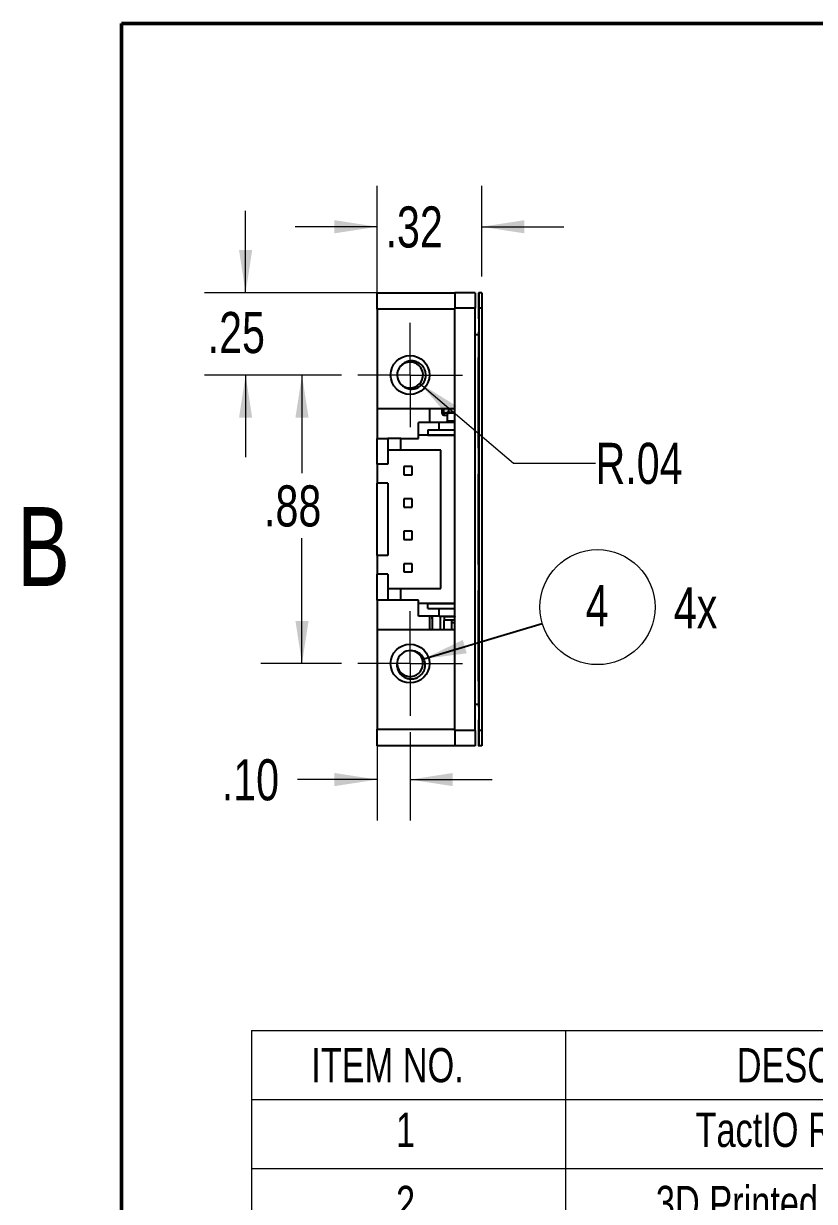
# Model space of a CAD drawing. Header units: inches. Extents: x 0 to 10.9, y 0 to 8.4.
# Drawn here: x 0.201 to 2.608, y 4.416 to 8 of the extents above; entities that cross this region are included whole.
import ezdxf

# ---------------------------------------------------------------- set-up
doc = ezdxf.new("R2010")
doc.units = ezdxf.units.IN
doc.header["$MEASUREMENT"] = 0
doc.styles.add('SLDTEXTSTYLE0', font='TXT', dxfattribs={"width": 0.75})
doc.dimstyles.new('SLDDIMSTYLE0', dxfattribs={"dimtxt": 0.125, "dimasz": 0.13, "dimexe": 0, "dimexo": 0.0625, "dimgap": 0.03125, "dimtad": 0, "dimtih": 1, "dimtoh": 1, "dimrnd": 1e-09, "dimzin": 12, "dimdsep": 46, "dimtxsty": 'SLDTEXTSTYLE0', "dimsah": 1, "dimcen": 0.09, "dimadec": 0, "dimazin": 3, "dimtfac": 1, "dimtofl": 0, "dimtmove": 0, "dimatfit": 3, "dimfxl": 0, "dimfrac": 2, "dimtolj": 1, "dimtzin": 12, "dimarcsym": 0})
doc.dimstyles.new('SLDDIMSTYLE1', dxfattribs={"dimtxt": 0.125, "dimasz": 0.13, "dimexe": 0, "dimexo": 0.0625, "dimgap": 0.03125, "dimtad": 0, "dimtih": 1, "dimtoh": 1, "dimrnd": 1e-09, "dimzin": 12, "dimdsep": 46, "dimtxsty": 'SLDTEXTSTYLE0', "dimsah": 1, "dimcen": 0.09, "dimadec": 0, "dimazin": 3, "dimtfac": 1, "dimtmove": 0, "dimatfit": 0, "dimfxl": 0, "dimfrac": 2, "dimtolj": 1, "dimtzin": 12, "dimarcsym": 0})
doc.dimstyles.new('SLDDIMSTYLE4', dxfattribs={"dimtxt": 0.18, "dimasz": 0.13, "dimexe": 0, "dimexo": 0.0625, "dimgap": 0, "dimtad": 0, "dimtih": 1, "dimtoh": 1, "dimdec": 0, "dimrnd": 1e-09, "dimzin": 0, "dimdsep": 46, "dimtxsty": 'Standard', "dimsah": 1, "dimcen": 0.09, "dimadec": 0, "dimazin": 0, "dimtfac": 0.13, "dimtdec": 0, "dimtofl": 0, "dimtmove": 0, "dimatfit": 3, "dimfxl": 0, "dimfrac": 2, "dimtolj": 1, "dimtzin": 0, "dimarcsym": 0})
doc.dimstyles.new('SLDDIMSTYLE5', dxfattribs={"dimtxt": 0.125, "dimasz": 0.13, "dimexe": 0, "dimexo": 0.0625, "dimgap": 0.03125, "dimtad": 0, "dimtih": 1, "dimtoh": 1, "dimrnd": 1e-09, "dimzin": 4, "dimdsep": 46, "dimtxsty": 'SLDTEXTSTYLE0', "dimsah": 1, "dimcen": 0.09, "dimadec": 0, "dimazin": 1, "dimtfac": 1, "dimtmove": 0, "dimatfit": 0, "dimfxl": 0, "dimfrac": 2, "dimtolj": 1, "dimtzin": 12, "dimarcsym": 0})
doc.dimstyles.new('SLDDIMSTYLE6', dxfattribs={"dimtxt": 0.125, "dimasz": 0.13, "dimexe": 0, "dimexo": 0.0625, "dimgap": 0.03125, "dimtad": 0, "dimtih": 1, "dimtoh": 1, "dimrnd": 1e-09, "dimzin": 12, "dimdsep": 46, "dimtxsty": 'SLDTEXTSTYLE0', "dimsah": 1, "dimcen": 0, "dimadec": 0, "dimazin": 3, "dimtfac": 1, "dimtofl": 0, "dimtmove": 0, "dimatfit": 3, "dimfxl": 0, "dimfrac": 2, "dimtolj": 1, "dimtzin": 12, "dimarcsym": 0})

# ---------------------------------------------------------------- blocks, each defined once
blk = doc.blocks.new('SW_TABLEANNOTATION_0')
at = {"color": 0, "linetype": 'Continuous', "lineweight": 18}
for p, q in [((0, 0), (0, -0.2097)), ((0, 0), (0.9557, 0)), ((0.9557, 0), (0.9557, -0.2097)), ((0.9557, 0), (2.8689, 0)), ((2.8689, 0), (2.8689, -0.2097)), ((2.8689, 0), (3.6373, 0)), ((3.6373, 0), (3.6373, -0.2097)), ((0, -0.2097), (0.9557, -0.2097)), ((0, -0.2097), (0, -0.4194)), ((0.9557, -0.2097), (2.8689, -0.2097)), ((0.9557, -0.2097), (0.9557, -0.4194)), ((2.8689, -0.2097), (3.6373, -0.2097)), ((2.8689, -0.2097), (2.8689, -0.4194)), ((3.6373, -0.2097), (3.6373, -0.4194)), ((0, -0.4194), (0, -0.6292)), ((0, -0.4194), (0.9557, -0.4194)), ((0.9557, -0.4194), (0.9557, -0.6292)), ((0.9557, -0.4194), (2.8689, -0.4194)), ((2.8689, -0.4194), (2.8689, -0.6292)), ((2.8689, -0.4194), (3.6373, -0.4194)), ((3.6373, -0.4194), (3.6373, -0.6292)), ((0, -0.6292), (0, -0.9214)), ((0, -0.6292), (0.9557, -0.6292)), ((0.9557, -0.6292), (0.9557, -0.9214)), ((0.9557, -0.6292), (2.8689, -0.6292)), ((2.8689, -0.6292), (2.8689, -0.9214)), ((2.8689, -0.6292), (3.6373, -0.6292)), ((3.6373, -0.6292), (3.6373, -0.9214)), ((0, -0.9214), (0, -1.1312)), ((0, -0.9214), (0.9557, -0.9214)), ((0.9557, -0.9214), (0.9557, -1.1312)), ((0.9557, -0.9214), (2.8689, -0.9214)), ((2.8689, -0.9214), (2.8689, -1.1312)), ((2.8689, -0.9214), (3.6373, -0.9214)), ((3.6373, -0.9214), (3.6373, -1.1312)), ((0, -1.1312), (0, -1.3409)), ((0, -1.1312), (0.9557, -1.1312)), ((0.9557, -1.1312), (0.9557, -1.3409)), ((0.9557, -1.1312), (2.8689, -1.1312)), ((2.8689, -1.1312), (2.8689, -1.3409)), ((2.8689, -1.1312), (3.6373, -1.1312)), ((3.6373, -1.1312), (3.6373, -1.3409)), ((0, -1.3409), (0, -1.5506)), ((0, -1.3409), (0.9557, -1.3409)), ((0.9557, -1.3409), (0.9557, -1.5506)), ((0.9557, -1.3409), (2.8689, -1.3409)), ((2.8689, -1.3409), (2.8689, -1.5506)), ((2.8689, -1.3409), (3.6373, -1.3409)), ((3.6373, -1.3409), (3.6373, -1.5506)), ((0, -1.5506), (0, -1.8027)), ((0, -1.5506), (0.9557, -1.5506)), ((0.9557, -1.5506), (0.9557, -1.8027)), ((0.9557, -1.5506), (2.8689, -1.5506)), ((2.8689, -1.5506), (2.8689, -1.8027)), ((2.8689, -1.5506), (3.6373, -1.5506)), ((3.6373, -1.5506), (3.6373, -1.8027)), ((0, -1.8027), (0.9557, -1.8027)), ((0.9557, -1.8027), (2.8689, -1.8027)), ((2.8689, -1.8027), (3.6373, -1.8027))]:
    blk.add_line(p, q, dxfattribs=at)
at = {"color": 0, "linetype": 'Continuous', "lineweight": 0, "attachment_point": 1, "style": 'SLDTEXTSTYLE0'}
for s, insert, char_height in [('ITEM NO.', (0.1813, -0.0529), 0.10417), ('DESCRIPTION', (1.4763, -0.0529), 0.104167), ('QTY.', (3.1028, -0.0529), 0.10417), ('1', (0.4394, -0.2497), 0.1042), ('TactIO Rigid PCB', (1.3508, -0.2497), 0.104167), ('1', (3.2146, -0.2497), 0.1042), ('2', (0.4394, -0.4723), 0.1042), ('3D Printed Enclosure', (1.2302, -0.4723), 0.104167), ('1', (3.2146, -0.4723), 0.1042), ('3', (0.4394, -0.7233), 0.1042), ('M3 Threaded Insert', (1.2713, -0.7233), 0.104167), ('4', (3.2146, -0.7233), 0.1042), ('4', (0.4394, -0.9743), 0.1042), ('M2 Threaded Insert', (1.2713, -0.9743), 0.104167), ('4', (3.2146, -0.9743), 0.1042), ('Velostat Sheet', (1.4277, -1.184), 0.104167), ('5', (0.4394, -1.184), 0.1042), ('1', (3.2146, -1.184), 0.1042), ('6', (0.4394, -1.3937), 0.1042), ('TactIO Flex PCB', (1.3889, -1.3937), 0.104167), ('1', (3.2146, -1.3937), 0.1042), ('7', (0.4394, -1.6247), 0.1042), ('M2x5mm Machine Screw', (1.0663, -1.6247), 0.104167), ('4', (3.2146, -1.6247), 0.1042)]:
    blk.add_mtext(s, dxfattribs=dict(at, insert=insert, char_height=char_height))
blk = doc.blocks.new('_D_7')
at = {"color": 7, "linetype": 'Continuous', "lineweight": 0}
for p, q in [((1.1687, 6.9306), (0.9238, 6.9306)), ((1.0488, 6.9306), (1.0488, 6.6321)), ((1.0488, 6.0526), (1.0488, 6.4337)), ((1.1687, 6.0526), (0.9238, 6.0526))]:
    blk.add_line(p, q, dxfattribs=at)
at = {"color": 7, "linetype": 'Continuous', "lineweight": 18}
for points in [[(1.0488, 6.9306), (1.0288, 6.8006), (1.0688, 6.8006)], [(1.0488, 6.0526), (1.0688, 6.1826), (1.0288, 6.1826)]]:
    blk.add_solid(points, dxfattribs=at)
at = {"color": 7, "linetype": 'Continuous', "lineweight": 18, "insert": (0.9333, 6.5948), "char_height": 0.125, "attachment_point": 1, "style": 'SLDTEXTSTYLE0'}
blk.add_mtext('.88', dxfattribs=at)
blk = doc.blocks.new('_D_8')
at = {"color": 7, "linetype": 'Continuous', "lineweight": 0}
for p, q in [((1.3777, 5.8435), (1.3777, 5.5746)), ((1.2777, 5.8026), (1.2777, 5.5746)), ((1.2777, 5.6996), (1.0356, 5.6996)), ((1.3777, 5.6996), (1.6277, 5.6996))]:
    blk.add_line(p, q, dxfattribs=at)
at = {"color": 7, "linetype": 'Continuous', "lineweight": 18}
for points in [[(1.2777, 5.6996), (1.1477, 5.7196), (1.1477, 5.6796)], [(1.3777, 5.6996), (1.5077, 5.6796), (1.5077, 5.7196)]]:
    blk.add_solid(points, dxfattribs=at)
at = {"color": 7, "linetype": 'Continuous', "lineweight": 18, "insert": (0.8047, 5.7615), "char_height": 0.125, "attachment_point": 1, "style": 'SLDTEXTSTYLE0'}
blk.add_mtext('.10', dxfattribs=at)
blk = doc.blocks.new('_D_9')
at = {"color": 7, "linetype": 'Continuous', "lineweight": 0}
for p, q in [((1.2777, 7.1806), (1.2777, 7.5067)), ((1.5956, 7.2306), (1.5956, 7.5067)), ((1.2777, 7.3817), (1.0277, 7.3817)), ((1.5956, 7.3817), (1.8456, 7.3817))]:
    blk.add_line(p, q, dxfattribs=at)
at = {"color": 7, "linetype": 'Continuous', "lineweight": 18}
for points in [[(1.2777, 7.3817), (1.1477, 7.4017), (1.1477, 7.3617)], [(1.5956, 7.3817), (1.7256, 7.3617), (1.7256, 7.4017)]]:
    blk.add_solid(points, dxfattribs=at)
at = {"color": 7, "linetype": 'Continuous', "lineweight": 18, "insert": (1.303, 7.4436), "char_height": 0.125, "attachment_point": 1, "style": 'SLDTEXTSTYLE0'}
blk.add_mtext('.32', dxfattribs=at)
blk = doc.blocks.new('_D_10')
at = {"color": 7, "linetype": 'Continuous', "lineweight": 0}
for p, q in [((0.8772, 7.1806), (0.8772, 7.4306)), ((1.2777, 7.1806), (0.7522, 7.1806)), ((1.1687, 6.9306), (0.7522, 6.9306)), ((0.8772, 6.9306), (0.8772, 6.6806))]:
    blk.add_line(p, q, dxfattribs=at)
at = {"color": 7, "linetype": 'Continuous', "lineweight": 18}
for points in [[(0.8772, 7.1806), (0.8972, 7.3106), (0.8572, 7.3106)], [(0.8772, 6.9306), (0.8572, 6.8006), (0.8972, 6.8006)]]:
    blk.add_solid(points, dxfattribs=at)
at = {"color": 7, "linetype": 'Continuous', "lineweight": 18, "insert": (0.7617, 7.1224), "char_height": 0.125, "attachment_point": 1, "style": 'SLDTEXTSTYLE0'}
blk.add_mtext('.25', dxfattribs=at)
blk = doc.blocks.new('_D_11')
at = {"color": 7, "linetype": 'Continuous', "lineweight": 0}
for p, q in [((1.4077, 6.905), (1.6921, 6.6623)), ((1.6921, 6.6623), (1.9421, 6.6623))]:
    blk.add_line(p, q, dxfattribs=at)
at = {"color": 7, "linetype": 'Continuous', "lineweight": 18}
blk.add_solid([(1.4077, 6.905), (1.4936, 6.8054), (1.5195, 6.8358)], dxfattribs=at)
at = {"color": 7, "linetype": 'Continuous', "lineweight": 18, "insert": (1.9421, 6.7243), "char_height": 0.125, "attachment_point": 1, "style": 'SLDTEXTSTYLE0'}
blk.add_mtext('R.04', dxfattribs=at)
blk = doc.blocks.new('SW_NOTE_0_6')
at = {"color": 0, "linetype": 'Continuous', "lineweight": 0}
blk.add_circle((0.1678, 0.05), 0.1751, dxfattribs=at)
at = {"color": 0, "linetype": 'Continuous', "lineweight": 0, "char_height": 0.125, "attachment_point": 2, "style": 'SLDTEXTSTYLE0'}
for s, insert in [('4', (0.1666, 0.117)), ('4x', (0.4663, 0.1106))]:
    blk.add_mtext(s, dxfattribs=dict(at, insert=insert))
blk = doc.blocks.new('SW_CENTERMARKSYMBOL_4')
at = {"color": 0, "linetype": 'Continuous', "lineweight": 18}
for p, q in [((0, 0.1), (0, 0.1591)), ((0, 0), (0, 0.1)), ((-0.1, 0), (-0.1591, 0)), ((0, 0), (-0.1, 0)), ((0, 0), (0, -0.1)), ((0, 0), (0.1, 0)), ((0.1, 0), (0.1591, 0)), ((0, -0.1), (0, -0.1591))]:
    blk.add_line(p, q, dxfattribs=at)
blk = doc.blocks.new('SW_CENTERMARKSYMBOL_5')
at = {"color": 0, "linetype": 'Continuous', "lineweight": 18}
for p, q in [((0, 0.1), (0, 0.1591)), ((0, 0), (0, 0.1)), ((-0.1, 0), (-0.1591, 0)), ((0, 0), (-0.1, 0)), ((0, 0), (0, -0.1)), ((0, 0), (0.1, 0)), ((0.1, 0), (0.1591, 0)), ((0, -0.1), (0, -0.1591))]:
    blk.add_line(p, q, dxfattribs=at)

msp = doc.modelspace()

# ---------------------------------------------------------------- linework, layer by layer
at = {"color": 7, "linetype": 'Continuous', "lineweight": 50}
for p, q in [((0.5, 0.5), (0.5, 8)), ((0.5, 8), (10.5, 8))]:
    msp.add_line(p, q, dxfattribs=at)
at = {"color": 7, "linetype": 'Continuous', "lineweight": 25}
for p, q in [((1.2777, 7.1806), (1.5139, 7.1806)), ((1.2777, 7.1306), (1.2777, 7.1806)), ((1.5757, 7.1806), (1.5139, 7.1806)), ((1.5139, 7.1804), (1.5139, 7.1343)), ((1.5757, 7.1806), (1.5757, 7.1343)), ((1.5857, 7.1806), (1.5857, 7.1018)), ((1.5857, 7.1806), (1.5871, 7.1806)), ((1.5956, 7.1806), (1.5871, 7.1806)), ((1.5871, 7.1806), (1.5871, 7.1343)), ((1.5956, 7.1806), (1.5956, 7.1343)), ((1.5757, 7.1343), (1.5139, 7.1343)), ((1.5139, 5.8489), (1.5139, 7.1343)), ((1.5757, 5.8489), (1.5757, 7.1343)), ((1.5956, 7.1343), (1.5871, 7.1343)), ((1.5871, 7.1343), (1.5871, 5.8489)), ((1.5956, 7.1343), (1.5956, 5.8489)), ((1.2777, 7.1306), (1.2777, 6.8274)), ((1.5139, 7.1306), (1.2777, 7.1306)), ((1.5139, 6.8274), (1.5139, 7.1306)), ((1.5857, 7.1018), (1.5871, 7.1018)), ((1.5857, 7.0624), (1.5857, 6.9837)), ((1.5857, 7.0624), (1.5871, 7.0624)), ((1.5871, 7.0624), (1.5871, 6.9837)), ((1.5757, 7.0541), (1.5857, 7.0541)), ((1.5857, 6.9837), (1.5871, 6.9837)), ((1.5857, 6.7081), (1.5857, 6.9837)), ((1.5139, 6.8274), (1.2777, 6.8274)), ((1.2777, 6.8274), (1.2777, 6.7376)), ((1.4377, 6.7859), (1.4377, 6.8274)), ((1.4746, 6.8274), (1.4746, 6.8144)), ((1.4805, 6.8144), (1.4746, 6.8144)), ((1.4805, 6.8144), (1.4805, 6.8085)), ((1.4903, 6.8154), (1.4903, 6.8164)), ((1.4913, 6.8164), (1.4903, 6.8164)), ((1.4913, 6.8154), (1.4903, 6.8154)), ((1.4903, 6.8154), (1.4903, 6.7898)), ((1.4913, 6.8164), (1.4913, 6.8154)), ((1.513, 6.8164), (1.4913, 6.8164)), ((1.4913, 6.8154), (1.513, 6.8154)), ((1.4913, 6.7898), (1.4913, 6.8154)), ((1.4942, 6.8274), (1.4942, 6.8164)), ((1.513, 6.8154), (1.513, 6.8164)), ((1.5139, 6.8164), (1.513, 6.8164)), ((1.513, 6.8154), (1.513, 6.7898)), ((1.5139, 6.8154), (1.513, 6.8154)), ((1.4667, 6.7859), (1.4037, 6.7859)), ((1.4037, 6.7475), (1.4037, 6.7859)), ((1.4667, 6.7633), (1.4667, 6.7859)), ((1.5139, 6.7859), (1.4667, 6.7859)), ((1.4805, 6.8085), (1.4903, 6.8085)), ((1.4903, 6.7898), (1.4913, 6.7898)), ((1.4903, 6.7888), (1.4903, 6.7898)), ((1.4913, 6.7888), (1.4903, 6.7888)), ((1.4903, 6.7888), (1.4903, 6.7859)), ((1.513, 6.7898), (1.4913, 6.7898)), ((1.4913, 6.7898), (1.4913, 6.7888)), ((1.4913, 6.7888), (1.513, 6.7888)), ((1.513, 6.7888), (1.513, 6.7898)), ((1.513, 6.7898), (1.5139, 6.7898)), ((1.5139, 6.7888), (1.513, 6.7888)), ((1.4037, 6.7376), (1.4037, 6.7475)), ((1.5139, 6.7475), (1.4037, 6.7475)), ((1.4313, 6.7633), (1.4313, 6.7475)), ((1.4313, 6.7633), (1.5139, 6.7633)), ((1.4313, 6.7475), (1.5139, 6.7475)), ((1.4824, 6.7475), (1.4824, 6.7475)), ((1.2777, 6.6589), (1.2777, 6.7376)), ((1.2777, 6.7376), (1.3102, 6.7376)), ((1.3102, 6.7376), (1.3102, 6.6589)), ((1.3496, 6.7376), (1.3102, 6.7376)), ((1.3496, 6.7022), (1.3102, 6.7022)), ((1.3496, 6.7022), (1.3496, 6.7376)), ((1.3496, 6.7376), (1.4037, 6.7376)), ((1.4716, 6.7022), (1.3496, 6.7022)), ((1.4716, 6.2809), (1.4716, 6.7022)), ((1.5857, 6.7081), (1.5857, 6.6294)), ((1.5857, 6.7081), (1.5871, 6.7081)), ((1.5871, 6.7081), (1.5871, 6.6294)), ((1.3102, 6.6589), (1.2777, 6.6589)), ((1.2777, 6.6589), (1.2777, 6.6018)), ((1.3586, 6.6518), (1.3586, 6.6266)), ((1.3838, 6.6518), (1.3586, 6.6518)), ((1.3838, 6.6266), (1.3838, 6.6518)), ((1.2777, 6.3813), (1.2777, 6.6018)), ((1.3102, 6.6018), (1.2777, 6.6018)), ((1.3102, 6.6018), (1.3102, 6.3813)), ((1.3586, 6.6266), (1.3838, 6.6266)), ((1.5857, 6.6294), (1.5871, 6.6294)), ((1.5857, 6.3538), (1.5857, 6.6294)), ((1.3838, 6.5534), (1.3586, 6.5534)), ((1.3586, 6.5534), (1.3586, 6.5282)), ((1.3586, 6.5282), (1.3838, 6.5282)), ((1.3838, 6.5282), (1.3838, 6.5534)), ((1.3586, 6.455), (1.3586, 6.4298)), ((1.3838, 6.455), (1.3586, 6.455)), ((1.3838, 6.4298), (1.3838, 6.455)), ((1.3586, 6.4298), (1.3838, 6.4298)), ((1.3102, 6.3813), (1.2777, 6.3813)), ((1.2777, 6.3813), (1.2777, 6.3243)), ((1.3838, 6.3565), (1.3586, 6.3565)), ((1.3586, 6.3565), (1.3586, 6.3313)), ((1.3838, 6.3313), (1.3838, 6.3565)), ((1.5857, 6.3538), (1.5857, 6.275)), ((1.5857, 6.3538), (1.5871, 6.3538)), ((1.5871, 6.3538), (1.5871, 6.275)), ((1.2777, 6.2455), (1.2777, 6.3243)), ((1.3102, 6.3243), (1.2777, 6.3243)), ((1.3102, 6.3243), (1.3102, 6.2455)), ((1.3586, 6.3313), (1.3838, 6.3313)), ((1.3102, 6.2809), (1.3496, 6.2809)), ((1.3496, 6.2455), (1.3496, 6.2809)), ((1.3496, 6.2809), (1.4716, 6.2809)), ((1.5857, 6.275), (1.5871, 6.275)), ((1.5857, 5.9994), (1.5857, 6.275)), ((1.2777, 6.2455), (1.2777, 6.1558)), ((1.3102, 6.2455), (1.2777, 6.2455)), ((1.3496, 6.2455), (1.3102, 6.2455)), ((1.4037, 6.2455), (1.3496, 6.2455)), ((1.4037, 6.2357), (1.4037, 6.2455)), ((1.5139, 6.2357), (1.4037, 6.2357)), ((1.4037, 6.1973), (1.4037, 6.2357)), ((1.4313, 6.2199), (1.4313, 6.2356)), ((1.4313, 6.2356), (1.5139, 6.2356)), ((1.4313, 6.2199), (1.5139, 6.2199)), ((1.4667, 6.1973), (1.4667, 6.2199)), ((1.4824, 6.2356), (1.4824, 6.2357)), ((1.4667, 6.1973), (1.4037, 6.1973)), ((1.4377, 6.1558), (1.4377, 6.1973)), ((1.4448, 6.1963), (1.4449, 6.1963)), ((1.4448, 6.1886), (1.4448, 6.1963)), ((1.4448, 6.1886), (1.4449, 6.1886)), ((1.4449, 6.1973), (1.4449, 6.1558)), ((1.4667, 6.1973), (1.5139, 6.1973)), ((1.4688, 6.1973), (1.4688, 6.1558)), ((1.48, 6.1834), (1.48, 6.1558)), ((1.4824, 6.1963), (1.5139, 6.1963)), ((1.4824, 6.1845), (1.4824, 6.1963)), ((1.5139, 6.1845), (1.4824, 6.1845)), ((1.4829, 6.1963), (1.4829, 6.1973)), ((1.5039, 6.1845), (1.5039, 6.1558)), ((1.514, 6.1767), (1.5039, 6.1767)), ((1.5135, 6.1973), (1.5135, 6.1963)), ((1.2777, 6.1558), (1.5139, 6.1558)), ((1.2777, 6.1558), (1.2777, 5.8526)), ((1.5139, 5.8526), (1.5139, 6.1558)), ((1.5857, 5.9994), (1.5857, 5.9207)), ((1.5857, 5.9994), (1.5871, 5.9994)), ((1.5871, 5.9994), (1.5871, 5.9207)), ((1.5757, 5.9291), (1.5857, 5.9291)), ((1.5857, 5.9207), (1.5871, 5.9207)), ((1.5857, 5.8813), (1.5871, 5.8813)), ((1.5857, 5.8813), (1.5857, 5.8026)), ((1.2777, 5.8526), (1.5139, 5.8526)), ((1.2777, 5.8026), (1.2777, 5.8526)), ((1.5139, 5.8489), (1.5139, 5.8027)), ((1.5757, 5.8489), (1.5139, 5.8489)), ((1.5757, 5.8489), (1.5757, 5.8026)), ((1.5956, 5.8489), (1.5871, 5.8489)), ((1.5871, 5.8489), (1.5871, 5.8026)), ((1.5956, 5.8489), (1.5956, 5.8026)), ((1.5139, 5.8026), (1.2777, 5.8026)), ((1.5757, 5.8026), (1.5139, 5.8026)), ((1.5857, 5.8026), (1.5871, 5.8026)), ((1.5956, 5.8026), (1.5871, 5.8026))]:
    msp.add_line(p, q, dxfattribs=at)
at = {"color": 8, "linetype": 'Continuous', "lineweight": 25}
for p, q in [((1.4805, 6.8144), (1.4805, 6.8274)), ((1.4903, 6.8144), (1.4805, 6.8144)), ((1.4913, 6.7859), (1.4913, 6.7888)), ((1.513, 6.7888), (1.513, 6.7859))]:
    msp.add_line(p, q, dxfattribs=at)
at = {"color": 7, "linetype": 'Continuous', "lineweight": 25}
for centre in [(1.3777, 6.9306), (1.3777, 6.0526)]:
    msp.add_circle(centre, 0.0591, dxfattribs=at)
for centre, radius, start, end in [((1.3777, 6.9306), 0.0394, 136.6663, 226.6663), ((1.3777, 6.9306), 0.0394, 226.6663, 136.6663), ((1.4805, 6.8144), 0.00591, 180, 270), ((1.4913, 6.8154), 0.000945, 90, 180), ((1.513, 6.8154), 0.000945, 0, 90), ((1.4913, 6.7898), 0.000945, 180, 270), ((1.513, 6.7898), 0.000945, 270, 0), ((1.3777, 6.0526), 0.0394, 175.1539, 85.1539), ((1.3777, 6.0526), 0.0394, 85.1539, 175.1539)]:
    msp.add_arc(centre, radius, start, end, dxfattribs=at)
for points, knots in [([(1.4212, 6.9505), (1.4182, 6.9548), (1.4122, 6.9633), (1.3985, 6.9713), (1.3833, 6.9746), (1.3684, 6.9723), (1.3566, 6.966), (1.3513, 6.9601), (1.3491, 6.9576)], [0, 0, 0, 0, 0.181259, 0.362465, 0.543475, 0.71951, 0.882804, 1, 1, 1, 1]), ([(1.4226, 6.9138), (1.423, 6.915), (1.4243, 6.9187), (1.426, 6.9279), (1.4255, 6.9394), (1.4224, 6.9475), (1.4212, 6.9505)], [0, 0, 0, 0, 0.104673, 0.314558, 0.738836, 1, 1, 1, 1]), ([(1.3507, 6.9019), (1.3533, 6.8993), (1.3591, 6.8935), (1.371, 6.8885), (1.3848, 6.887), (1.399, 6.8902), (1.4117, 6.8981), (1.419, 6.9069), (1.4219, 6.9125), (1.4226, 6.9138)], [0, 0, 0, 0, 0.129246, 0.282066, 0.438636, 0.609281, 0.779854, 0.950434, 1, 1, 1, 1]), ([(1.4204, 6.031), (1.4219, 6.0359), (1.4248, 6.0459), (1.4225, 6.0617), (1.4157, 6.0757), (1.4046, 6.0859), (1.3924, 6.0912), (1.3844, 6.0916), (1.381, 6.0918)], [0, 0, 0, 0, 0.181259, 0.362465, 0.543475, 0.71951, 0.882804, 1, 1, 1, 1]), ([(1.3385, 6.0559), (1.338, 6.0522), (1.3371, 6.0441), (1.3406, 6.0317), (1.3481, 6.0199), (1.3594, 6.0108), (1.3735, 6.0058), (1.3849, 6.0056), (1.3911, 6.0068), (1.3925, 6.007)], [0, 0, 0, 0, 0.129246, 0.282066, 0.438636, 0.609281, 0.779854, 0.950434, 1, 1, 1, 1]), ([(1.3925, 6.007), (1.3937, 6.0075), (1.3975, 6.0088), (1.4057, 6.0131), (1.4144, 6.0207), (1.4188, 6.0281), (1.4204, 6.031)], [0, 0, 0, 0, 0.104673, 0.314558, 0.738836, 1, 1, 1, 1])]:
    msp.add_open_spline(points, degree=3, knots=knots, dxfattribs=at)

# ---------------------------------------------------------------- block references
at = {"color": 7, "linetype": 'Continuous', "lineweight": 0}
for name, p in [('SW_CENTERMARKSYMBOL_4', (1.3777, 6.9306)), ('SW_NOTE_0_6', (1.7802, 6.1744)), ('SW_CENTERMARKSYMBOL_5', (1.3777, 6.0526)), ('SW_TABLEANNOTATION_0', (0.8955, 4.9357))]:
    msp.add_blockref(name, p, dxfattribs=at)

# ---------------------------------------------------------------- texts
at = {"color": 7, "linetype": 'Continuous', "lineweight": 0, "insert": (0.2619, 6.5288), "char_height": 0.24, "attachment_point": 2, "style": 'SLDTEXTSTYLE0'}
msp.add_mtext('B', dxfattribs=at)

# ---------------------------------------------------------------- dimensions: what is measured, and where the dimension line sits
at = {"color": 7, "linetype": 'Continuous', "lineweight": 18}
for base, p1, p2, dimstyle, picture, middle in [((1.5956, 7.3817), (1.2777, 7.1306), (1.5956, 7.1806), 'SLDDIMSTYLE1', '_D_9', (1.4185, 7.3817)), ((1.2777, 5.6996), (1.3777, 5.8935), (1.2777, 5.8526), 'SLDDIMSTYLE5', '_D_8', (0.9201, 5.6996))]:
    dim = msp.add_linear_dim(base=base, p1=p1, p2=p2, dimstyle=dimstyle, dxfattribs=at)
    dim.commit()
    dim.dimension.update_dxf_attribs({"geometry": picture, "text_midpoint": middle, "dimtype": 160})
for base, p1, p2, dimstyle, picture, middle in [((0.8772, 6.9306), (1.3277, 7.1806), (1.2187, 6.9306), 'SLDDIMSTYLE1', '_D_10', (0.8772, 7.0605)), ((1.0488, 6.0526), (1.2187, 6.9306), (1.2187, 6.0526), 'SLDDIMSTYLE0', '_D_7', (1.0488, 6.5329))]:
    dim = msp.add_linear_dim(base=base, p1=p1, p2=p2, angle=90, dimstyle=dimstyle, dxfattribs=at)
    dim.commit()
    dim.dimension.update_dxf_attribs({"geometry": picture, "text_midpoint": middle, "dimtype": 160})
dim = msp.add_radius_dim(center=(1.3777, 6.9306), mpoint=(1.4077, 6.905), dimstyle='SLDDIMSTYLE6', dxfattribs=at)
dim.commit()
dim.dimension.update_dxf_attribs({"geometry": '_D_11', "text_midpoint": (2.1082, 6.6623), "dimtype": 164})

# ---------------------------------------------------------------- leaders
at = {"color": 7, "linetype": 'Continuous', "lineweight": 0}
msp.add_leader([(1.4196, 6.067), (1.7802, 6.1744)], dimstyle='SLDDIMSTYLE4', dxfattribs=at)

doc.saveas('drawing.dxf')
